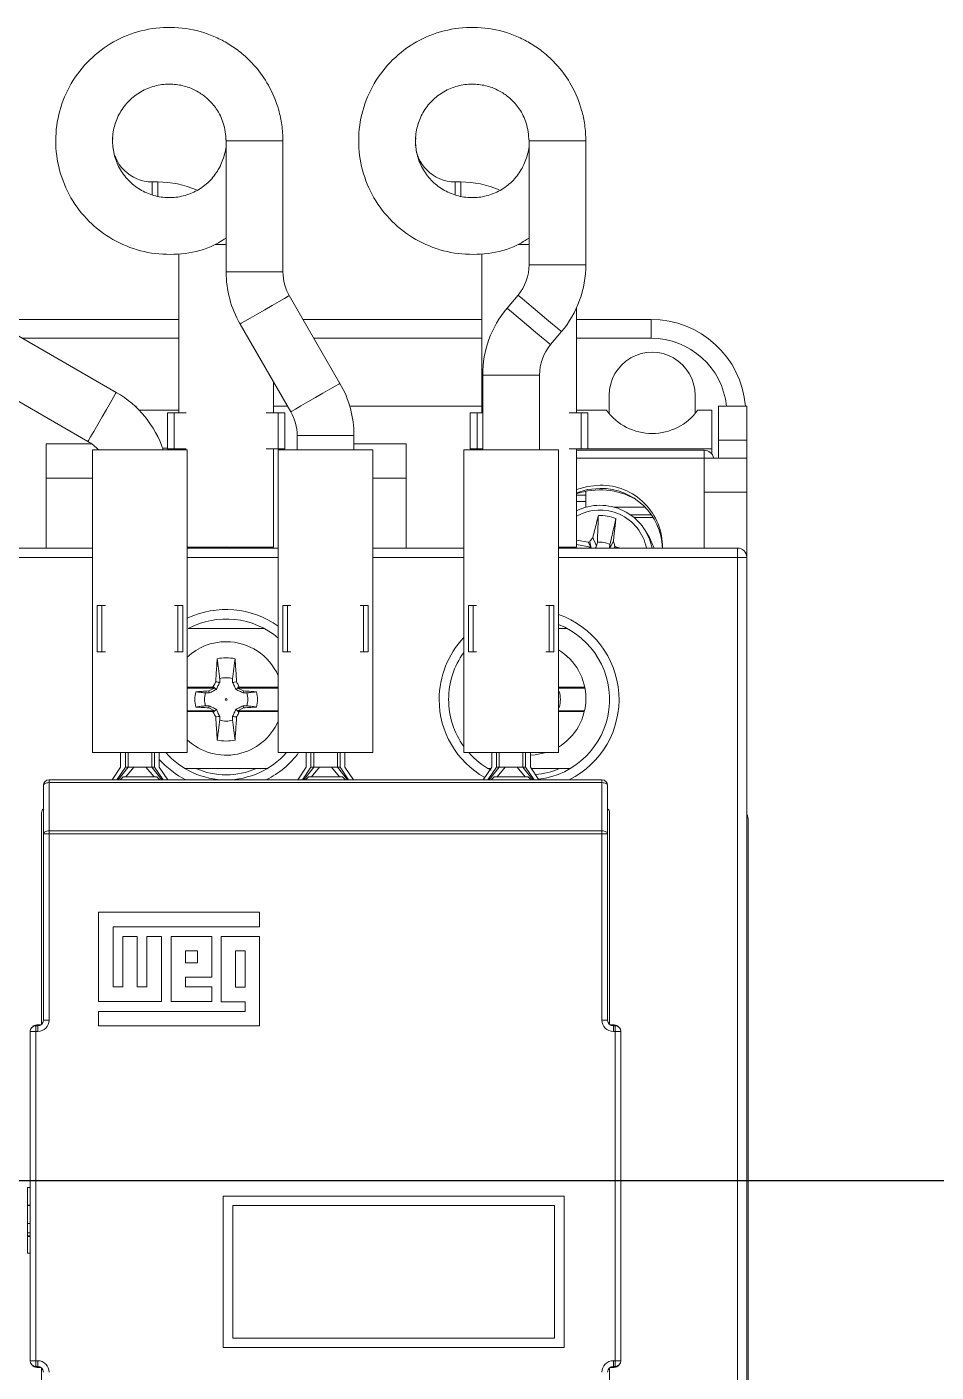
# Model space of a CAD drawing. Header units: millimetres. Extents: x 1004 to 59588, y 686 to 38112.
# Drawn here: x 44306.2 to 44354.3, y 36861.7 to 36932.7 of the extents above; entities that cross this region are included whole.
import ezdxf

# ---------------------------------------------------------------- set-up
doc = ezdxf.new("R2010")
doc.units = ezdxf.units.MM

msp = doc.modelspace()

# ---------------------------------------------------------------- linework, layer by layer
at = {"color": 7, "linetype": 'Continuous', "lineweight": 15}
for p, q in [((44307.777, 36926.876), (44307.765, 36926.723)), ((44307.765, 36926.723), (44307.765, 36926.653)), ((44307.765, 36926.653), (44307.77, 36926.421)), ((44310.765, 36926.723), (44310.788, 36926.891)), ((44316.765, 36926.723), (44316.765, 36919.795)), ((44319.765, 36926.723), (44316.765, 36926.723)), ((44319.765, 36919.795), (44319.765, 36926.723)), ((44323.777, 36926.876), (44323.765, 36926.723)), ((44323.765, 36926.723), (44323.765, 36926.653)), ((44323.765, 36926.653), (44323.776, 36926.314)), ((44326.765, 36926.723), (44326.788, 36926.891)), ((44332.765, 36926.723), (44332.765, 36920.179)), ((44335.765, 36926.723), (44332.765, 36926.723)), ((44335.765, 36920.179), (44335.765, 36926.723)), ((44313.165, 36924.553), (44312.865, 36924.553)), ((44312.865, 36923.888), (44312.865, 36924.553)), ((44313.165, 36923.799), (44313.165, 36924.553)), ((44329.165, 36924.553), (44328.865, 36924.553)), ((44328.865, 36923.888), (44328.865, 36924.553)), ((44329.165, 36923.799), (44329.165, 36924.553)), ((44316.206, 36921.253), (44316.765, 36921.253)), ((44332.206, 36921.253), (44332.765, 36921.253)), ((44314.265, 36920.761), (44314.265, 36912.353)), ((44330.265, 36920.761), (44330.265, 36912.353)), ((44335.765, 36920.179), (44332.765, 36920.179)), ((44319.765, 36919.795), (44316.765, 36919.795)), ((44322.778, 36913.906), (44320.1, 36918.545)), ((44332.18, 36918.572), (44331.602, 36917.883)), ((44304.474, 36917.289), (44314.265, 36917.289)), ((44320.825, 36917.289), (44330.265, 36917.289)), ((44335.265, 36912.353), (44335.265, 36917.888)), ((44335.265, 36917.289), (44339.211, 36917.289)), ((44339.211, 36917.289), (44339.211, 36916.293)), ((44310.965, 36913.433), (44305.015, 36916.868)), ((44317.502, 36917.045), (44320.18, 36912.406)), ((44333.9, 36915.955), (44334.478, 36916.644)), ((44314.265, 36916.293), (44306.01, 36916.293)), ((44330.265, 36916.293), (44321.4, 36916.293)), ((44339.211, 36916.293), (44335.265, 36916.293)), ((44303.515, 36914.27), (44309.465, 36910.834)), ((44319.265, 36912.353), (44319.265, 36913.991)), ((44330.315, 36914.348), (44330.315, 36910.397)), ((44333.315, 36914.348), (44330.315, 36914.348)), ((44333.315, 36910.397), (44333.315, 36914.348)), ((44336.999, 36912.309), (44336.999, 36913.289)), ((44341.53, 36913.289), (44341.53, 36912.309)), ((44311.949, 36912.707), (44312.015, 36912.707)), ((44312.015, 36912.707), (44312.015, 36912.646)), ((44312.172, 36912.489), (44314.265, 36912.489)), ((44314.015, 36912.353), (44313.661, 36912.353)), ((44313.661, 36910.453), (44313.661, 36912.353)), ((44314.652, 36912.353), (44314.015, 36912.353)), ((44314.015, 36912.353), (44314.015, 36910.453)), ((44319.515, 36912.353), (44318.878, 36912.353)), ((44319.265, 36912.707), (44320.006, 36912.707)), ((44319.515, 36910.453), (44319.515, 36912.353)), ((44319.869, 36912.353), (44319.515, 36912.353)), ((44319.869, 36910.453), (44319.869, 36912.353)), ((44323.292, 36912.707), (44330.265, 36912.707)), ((44330.015, 36912.353), (44329.661, 36912.353)), ((44329.661, 36910.453), (44329.661, 36912.353)), ((44330.315, 36912.353), (44330.015, 36912.353)), ((44330.015, 36912.353), (44330.015, 36910.453)), ((44330.265, 36912.353), (44330.265, 36912.707)), ((44335.515, 36912.353), (44334.878, 36912.353)), ((44336.857, 36912.489), (44335.265, 36912.489)), ((44335.869, 36912.353), (44335.515, 36912.353)), ((44335.515, 36910.453), (44335.515, 36912.353)), ((44335.869, 36910.453), (44335.869, 36912.353)), ((44342.415, 36912.489), (44341.672, 36912.489)), ((44342.415, 36910.447), (44342.415, 36912.489)), ((44342.765, 36912.707), (44344.265, 36912.707)), ((44342.765, 36912.707), (44342.765, 36910.907)), ((44344.265, 36912.707), (44344.265, 36910.907)), ((44320.515, 36911.156), (44320.515, 36910.397)), ((44323.515, 36911.156), (44320.515, 36911.156)), ((44323.515, 36910.397), (44323.515, 36911.156)), ((44344.265, 36910.907), (44342.765, 36910.907)), ((44342.765, 36909.957), (44342.765, 36910.907)), ((44344.265, 36909.957), (44344.265, 36910.907)), ((44307.265, 36910.707), (44307.265, 36908.907)), ((44307.265, 36910.707), (44309.663, 36910.707)), ((44309.715, 36910.397), (44309.715, 36894.397)), ((44314.715, 36910.397), (44309.715, 36910.397)), ((44313.405, 36910.489), (44313.661, 36910.489)), ((44314.015, 36910.453), (44313.661, 36910.453)), ((44314.015, 36910.453), (44314.652, 36910.453)), ((44314.265, 36910.453), (44314.265, 36910.397)), ((44314.715, 36894.397), (44314.715, 36910.397)), ((44318.878, 36910.453), (44319.515, 36910.453)), ((44319.265, 36905.253), (44319.265, 36910.453)), ((44319.515, 36910.453), (44319.869, 36910.453)), ((44319.515, 36910.397), (44319.515, 36894.397)), ((44324.515, 36910.397), (44319.515, 36910.397)), ((44323.515, 36910.707), (44326.265, 36910.707)), ((44324.515, 36894.397), (44324.515, 36910.397)), ((44326.265, 36910.707), (44326.265, 36908.907)), ((44329.315, 36910.397), (44329.315, 36894.397)), ((44334.315, 36910.397), (44329.315, 36910.397)), ((44330.015, 36910.453), (44329.661, 36910.453)), ((44330.015, 36910.453), (44330.315, 36910.453)), ((44330.265, 36910.453), (44330.265, 36910.397)), ((44330.265, 36910.397), (44330.265, 36910.453)), ((44334.315, 36894.397), (44334.315, 36910.397)), ((44334.878, 36910.453), (44335.515, 36910.453)), ((44335.265, 36905.253), (44335.265, 36910.453)), ((44335.265, 36910.447), (44342.415, 36910.447)), ((44342.015, 36910.374), (44335.265, 36910.374)), ((44335.515, 36910.453), (44335.869, 36910.453)), ((44342.015, 36909.961), (44342.015, 36910.374)), ((44342.4, 36910.193), (44342.415, 36910.193)), ((44342.415, 36910.193), (44342.415, 36910.447)), ((44342.415, 36910.174), (44342.415, 36910.193)), ((44342.015, 36909.961), (44335.265, 36909.961)), ((44342.015, 36909.957), (44342.015, 36909.961)), ((44342.015, 36909.957), (44344.265, 36909.957)), ((44342.015, 36908.157), (44342.015, 36909.957)), ((44344.265, 36909.957), (44344.265, 36908.157)), ((44307.265, 36908.907), (44307.265, 36905.207)), ((44309.715, 36908.907), (44307.265, 36908.907)), ((44326.265, 36908.907), (44324.515, 36908.907)), ((44326.265, 36908.907), (44326.265, 36905.207)), ((44335.765, 36908.003), (44335.265, 36908.003)), ((44335.765, 36907.359), (44335.765, 36908.207)), ((44342.015, 36905.207), (44342.015, 36908.157)), ((44344.265, 36908.157), (44342.015, 36908.157)), ((44344.265, 36908.157), (44344.265, 36904.707)), ((44335.765, 36907.663), (44335.265, 36907.663)), ((44338.897, 36907.359), (44337.265, 36907.359)), ((44339.224, 36906.965), (44338.112, 36906.965)), ((44339.317, 36906.826), (44338.297, 36906.826)), ((44339.119, 36905.759), (44338.935, 36906.077)), ((44289.765, 36905.207), (44309.715, 36905.207)), ((44314.715, 36905.253), (44319.265, 36905.253)), ((44314.715, 36905.207), (44319.515, 36905.207)), ((44315.167, 36905.207), (44315.187, 36905.253)), ((44315.416, 36905.207), (44315.447, 36905.253)), ((44316.765, 36905.262), (44316.617, 36905.207)), ((44316.926, 36905.203), (44316.765, 36905.262)), ((44316.765, 36905.262), (44316.765, 36905.207)), ((44318.343, 36905.253), (44318.362, 36905.207)), ((44319.015, 36905.207), (44319.015, 36905.253)), ((44324.515, 36905.207), (44329.315, 36905.207)), ((44334.315, 36905.207), (44343.765, 36905.207)), ((44334.333, 36905.253), (44335.265, 36905.253)), ((44334.343, 36905.253), (44334.362, 36905.207)), ((44335.269, 36905.207), (44335.007, 36905.236)), ((44335.881, 36905.511), (44335.265, 36905.618)), ((44336.019, 36905.258), (44335.265, 36905.388)), ((44336.019, 36905.258), (44335.847, 36905.207)), ((44335.881, 36905.511), (44335.965, 36905.535)), ((44336.019, 36905.258), (44335.881, 36905.511)), ((44336.037, 36905.207), (44335.965, 36905.535)), ((44336.371, 36905.514), (44336.334, 36905.31)), ((44337.01, 36905.207), (44337.038, 36905.398)), ((44337.266, 36905.207), (44337.299, 36905.303)), ((44337.299, 36905.303), (44337.37, 36905.252)), ((44337.37, 36905.252), (44337.337, 36905.207)), ((44337.628, 36905.207), (44337.37, 36905.252)), ((44339.119, 36905.759), (44339.368, 36905.207)), ((44343.765, 36905.207), (44343.765, 36904.707)), ((44309.715, 36904.707), (44289.765, 36904.707)), ((44319.515, 36904.707), (44314.715, 36904.707)), ((44329.315, 36904.707), (44324.515, 36904.707)), ((44343.765, 36904.707), (44334.315, 36904.707)), ((44343.765, 36838.707), (44343.765, 36904.707)), ((44343.765, 36904.707), (44344.265, 36904.707)), ((44344.265, 36904.707), (44344.265, 36838.707)), ((44309.96, 36899.723), (44309.96, 36902.175)), ((44309.96, 36902.175), (44310.207, 36902.175)), ((44310.207, 36899.723), (44310.207, 36902.175)), ((44310.207, 36902.175), (44310.386, 36902.175)), ((44314.044, 36902.175), (44314.222, 36902.175)), ((44314.222, 36899.723), (44314.222, 36902.175)), ((44314.469, 36902.175), (44314.222, 36902.175)), ((44314.469, 36902.175), (44314.469, 36899.723)), ((44319.76, 36899.723), (44319.76, 36902.175)), ((44319.76, 36902.175), (44320.007, 36902.175)), ((44320.007, 36899.723), (44320.007, 36902.175)), ((44320.007, 36902.175), (44320.186, 36902.175)), ((44323.844, 36902.175), (44324.022, 36902.175)), ((44324.022, 36899.723), (44324.022, 36902.175)), ((44324.269, 36902.175), (44324.022, 36902.175)), ((44324.269, 36902.175), (44324.269, 36899.723)), ((44329.56, 36899.723), (44329.56, 36902.175)), ((44329.56, 36902.175), (44329.807, 36902.175)), ((44329.807, 36899.723), (44329.807, 36902.175)), ((44329.807, 36902.175), (44329.986, 36902.175)), ((44333.644, 36902.175), (44333.822, 36902.175)), ((44333.822, 36899.723), (44333.822, 36902.175)), ((44334.069, 36902.175), (44333.822, 36902.175)), ((44334.069, 36902.175), (44334.069, 36899.723)), ((44318.765, 36900.957), (44314.765, 36900.957)), ((44334.765, 36900.957), (44334.315, 36900.957)), ((44309.96, 36899.723), (44310.207, 36899.723)), ((44310.207, 36899.723), (44310.386, 36899.723)), ((44314.044, 36899.723), (44314.222, 36899.723)), ((44314.222, 36899.723), (44314.469, 36899.723)), ((44319.76, 36899.723), (44320.007, 36899.723)), ((44320.007, 36899.723), (44320.186, 36899.723)), ((44323.844, 36899.723), (44324.022, 36899.723)), ((44324.022, 36899.723), (44324.269, 36899.723)), ((44329.56, 36899.723), (44329.807, 36899.723)), ((44329.807, 36899.723), (44329.986, 36899.723)), ((44333.644, 36899.723), (44333.822, 36899.723)), ((44333.822, 36899.723), (44334.069, 36899.723)), ((44316.426, 36898.301), (44316.423, 36898.108)), ((44317.107, 36898.108), (44317.103, 36898.301)), ((44316.009, 36897.846), (44314.715, 36897.846)), ((44316.155, 36897.807), (44314.715, 36897.807)), ((44315.864, 36897.55), (44315.671, 36897.546)), ((44316.155, 36897.807), (44315.85, 36897.655)), ((44316.009, 36897.846), (44316.087, 36897.885)), ((44316.155, 36897.807), (44316.009, 36897.846)), ((44317.521, 36897.846), (44317.374, 36897.807)), ((44319.515, 36897.807), (44317.374, 36897.807)), ((44317.68, 36897.655), (44317.374, 36897.807)), ((44317.442, 36897.885), (44317.521, 36897.846)), ((44319.515, 36897.846), (44317.521, 36897.846)), ((44317.859, 36897.546), (44317.665, 36897.55)), ((44335.706, 36897.846), (44334.315, 36897.846)), ((44335.714, 36897.807), (44334.315, 36897.807)), ((44334.367, 36897.61), (44334.315, 36897.613)), ((44314.715, 36896.607), (44316.155, 36896.607)), ((44315.671, 36896.869), (44315.864, 36896.865)), ((44315.85, 36896.76), (44316.155, 36896.607)), ((44316.009, 36896.569), (44316.155, 36896.607)), ((44317.374, 36896.607), (44317.68, 36896.76)), ((44317.374, 36896.607), (44317.521, 36896.569)), ((44317.374, 36896.607), (44319.515, 36896.607)), ((44317.665, 36896.865), (44317.859, 36896.869)), ((44334.315, 36896.802), (44334.367, 36896.805)), ((44334.315, 36896.607), (44335.693, 36896.607)), ((44314.715, 36896.569), (44316.009, 36896.569)), ((44316.087, 36896.53), (44316.009, 36896.569)), ((44316.423, 36896.307), (44316.426, 36896.114)), ((44317.103, 36896.114), (44317.107, 36896.307)), ((44317.521, 36896.569), (44317.442, 36896.53)), ((44317.521, 36896.569), (44319.515, 36896.569)), ((44334.315, 36896.569), (44335.685, 36896.569)), ((44314.715, 36894.397), (44309.715, 36894.397)), ((44311.193, 36893.627), (44311.193, 36894.397)), ((44311.446, 36893.627), (44311.446, 36894.397)), ((44311.59, 36893.627), (44311.59, 36894.397)), ((44312.84, 36893.627), (44312.84, 36894.397)), ((44312.983, 36893.627), (44312.983, 36894.397)), ((44313.236, 36894.397), (44313.236, 36893.627)), ((44324.515, 36894.397), (44319.515, 36894.397)), ((44320.993, 36893.627), (44320.993, 36894.397)), ((44321.246, 36893.627), (44321.246, 36894.397)), ((44321.39, 36893.627), (44321.39, 36894.397)), ((44322.64, 36893.627), (44322.64, 36894.397)), ((44322.783, 36893.627), (44322.783, 36894.397)), ((44323.036, 36894.397), (44323.036, 36893.627)), ((44334.315, 36894.397), (44329.315, 36894.397)), ((44330.793, 36893.627), (44330.793, 36894.397)), ((44331.046, 36893.627), (44331.046, 36894.397)), ((44331.19, 36893.627), (44331.19, 36894.397)), ((44332.44, 36893.627), (44332.44, 36894.397)), ((44332.583, 36893.627), (44332.583, 36894.397)), ((44332.836, 36894.397), (44332.836, 36893.627)), ((44310.744, 36892.957), (44311.193, 36893.627)), ((44311.446, 36893.627), (44310.995, 36892.957)), ((44311.59, 36893.627), (44311.063, 36892.957)), ((44311.32, 36893.117), (44311.16, 36892.957)), ((44311.32, 36893.117), (44313.11, 36893.117)), ((44311.59, 36893.627), (44311.446, 36893.627)), ((44311.897, 36893.627), (44311.474, 36893.117)), ((44311.59, 36893.627), (44311.897, 36893.627)), ((44311.897, 36893.627), (44311.911, 36893.627)), ((44312.519, 36893.627), (44312.532, 36893.627)), ((44312.532, 36893.627), (44312.84, 36893.627)), ((44312.955, 36893.117), (44312.532, 36893.627)), ((44312.84, 36893.627), (44312.983, 36893.627)), ((44313.367, 36892.957), (44312.84, 36893.627)), ((44313.435, 36892.957), (44312.983, 36893.627)), ((44313.27, 36892.957), (44313.11, 36893.117)), ((44313.236, 36893.627), (44313.685, 36892.957)), ((44314.588, 36893.557), (44318.942, 36893.557)), ((44320.544, 36892.957), (44320.993, 36893.627)), ((44321.246, 36893.627), (44320.795, 36892.957)), ((44321.39, 36893.627), (44320.863, 36892.957)), ((44321.12, 36893.117), (44320.96, 36892.957)), ((44321.12, 36893.117), (44322.91, 36893.117)), ((44321.39, 36893.627), (44321.246, 36893.627)), ((44321.697, 36893.627), (44321.274, 36893.117)), ((44321.39, 36893.627), (44321.697, 36893.627)), ((44321.697, 36893.627), (44321.711, 36893.627)), ((44322.319, 36893.627), (44322.332, 36893.627)), ((44322.332, 36893.627), (44322.64, 36893.627)), ((44322.755, 36893.117), (44322.332, 36893.627)), ((44322.64, 36893.627), (44322.783, 36893.627)), ((44323.167, 36892.957), (44322.64, 36893.627)), ((44323.235, 36892.957), (44322.783, 36893.627)), ((44323.07, 36892.957), (44322.91, 36893.117)), ((44323.036, 36893.627), (44323.485, 36892.957)), ((44330.344, 36892.957), (44330.793, 36893.627)), ((44330.588, 36893.557), (44330.747, 36893.557)), ((44331.046, 36893.627), (44330.595, 36892.957)), ((44331.19, 36893.627), (44330.663, 36892.957)), ((44330.92, 36893.117), (44330.76, 36892.957)), ((44330.92, 36893.117), (44332.71, 36893.117)), ((44331.19, 36893.627), (44331.046, 36893.627)), ((44331.497, 36893.627), (44331.074, 36893.117)), ((44331.19, 36893.627), (44331.497, 36893.627)), ((44331.497, 36893.627), (44331.511, 36893.627)), ((44332.119, 36893.627), (44332.132, 36893.627)), ((44332.132, 36893.627), (44332.44, 36893.627)), ((44332.555, 36893.117), (44332.132, 36893.627)), ((44332.44, 36893.627), (44332.583, 36893.627)), ((44332.967, 36892.957), (44332.44, 36893.627)), ((44333.035, 36892.957), (44332.583, 36893.627)), ((44332.87, 36892.957), (44332.71, 36893.117)), ((44332.836, 36893.627), (44333.285, 36892.957)), ((44332.883, 36893.557), (44334.942, 36893.557)), ((44307.115, 36890.106), (44307.115, 36892.657)), ((44307.415, 36892.807), (44307.415, 36892.957)), ((44307.415, 36892.957), (44336.615, 36892.957)), ((44307.415, 36892.807), (44307.415, 36890.256)), ((44336.615, 36892.807), (44307.415, 36892.807)), ((44336.615, 36892.807), (44336.615, 36892.957)), ((44336.615, 36890.256), (44336.615, 36892.807)), ((44336.915, 36892.657), (44336.915, 36890.106)), ((44307.015, 36891.207), (44307.015, 36880.034)), ((44337.015, 36891.207), (44337.015, 36880.034)), ((44307.415, 36890.106), (44307.415, 36890.256)), ((44307.415, 36890.256), (44336.615, 36890.256)), ((44336.615, 36890.106), (44336.615, 36890.256)), ((44344.333, 36852.789), (44344.333, 36890.789)), ((44307.415, 36890.106), (44307.115, 36890.106)), ((44307.115, 36880.257), (44307.115, 36890.106)), ((44307.415, 36890.106), (44307.415, 36880.257)), ((44336.615, 36890.106), (44307.415, 36890.106)), ((44336.615, 36890.106), (44336.915, 36890.106)), ((44336.615, 36880.257), (44336.615, 36890.106)), ((44336.915, 36890.106), (44336.915, 36880.257)), ((44310.015, 36885.957), (44310.015, 36881.248)), ((44318.535, 36885.957), (44310.015, 36885.957)), ((44318.535, 36885.192), (44318.535, 36885.957)), ((44310.795, 36885.192), (44318.535, 36885.192)), ((44310.795, 36882.013), (44310.795, 36885.192)), ((44311.305, 36884.683), (44311.305, 36882.013)), ((44312.07, 36884.683), (44311.305, 36884.683)), ((44312.07, 36882.013), (44312.07, 36884.683)), ((44312.58, 36884.683), (44312.58, 36882.013)), ((44313.345, 36884.683), (44312.58, 36884.683)), ((44313.345, 36881.248), (44313.345, 36884.683)), ((44313.855, 36884.683), (44313.855, 36881.248)), ((44316.015, 36884.683), (44313.855, 36884.683)), ((44316.015, 36882.523), (44316.015, 36884.683)), ((44316.495, 36884.683), (44316.495, 36881.232)), ((44318.535, 36884.683), (44316.495, 36884.683)), ((44318.535, 36879.957), (44318.535, 36884.683)), ((44314.62, 36883.918), (44314.62, 36883.288)), ((44315.25, 36883.918), (44314.62, 36883.918)), ((44315.25, 36883.288), (44315.25, 36883.918)), ((44317.77, 36883.918), (44317.26, 36883.918)), ((44317.26, 36883.918), (44317.26, 36881.997)), ((44317.77, 36881.997), (44317.77, 36883.918)), ((44314.62, 36883.288), (44315.25, 36883.288)), ((44314.62, 36882.523), (44316.015, 36882.523)), ((44314.62, 36882.013), (44314.62, 36882.523)), ((44311.305, 36882.013), (44310.795, 36882.013)), ((44312.58, 36882.013), (44312.07, 36882.013)), ((44316.015, 36882.013), (44314.62, 36882.013)), ((44316.015, 36881.248), (44316.015, 36882.013)), ((44317.26, 36881.997), (44317.77, 36881.997)), ((44310.015, 36881.248), (44313.345, 36881.248)), ((44313.855, 36881.248), (44316.015, 36881.248)), ((44316.495, 36881.232), (44317.77, 36881.232)), ((44317.77, 36881.232), (44317.77, 36880.722)), ((44307.415, 36880.257), (44307.115, 36880.257)), ((44317.77, 36880.722), (44310.015, 36880.722)), ((44310.015, 36880.722), (44310.015, 36879.957)), ((44336.615, 36880.257), (44336.915, 36880.257)), ((44306.415, 36862.257), (44306.415, 36879.657)), ((44306.715, 36879.657), (44306.415, 36879.657)), ((44306.715, 36879.657), (44306.715, 36879.957)), ((44306.715, 36879.957), (44306.815, 36879.957)), ((44306.715, 36879.657), (44306.715, 36862.257)), ((44306.815, 36879.657), (44306.715, 36879.657)), ((44306.765, 36880.007), (44306.981, 36880.007)), ((44306.765, 36880.007), (44306.765, 36879.957)), ((44306.815, 36879.657), (44306.815, 36879.957)), ((44310.015, 36879.957), (44318.535, 36879.957)), ((44337.049, 36880.007), (44337.265, 36880.007)), ((44337.215, 36879.657), (44337.215, 36879.957)), ((44337.215, 36879.957), (44337.315, 36879.957)), ((44337.315, 36879.657), (44337.215, 36879.657)), ((44337.265, 36879.957), (44337.265, 36880.007)), ((44337.315, 36879.957), (44337.315, 36879.657)), ((44337.615, 36879.657), (44337.315, 36879.657)), ((44337.315, 36862.257), (44337.315, 36879.657)), ((44337.615, 36879.657), (44337.615, 36862.257)), ((44306.265, 36871.406), (44306.415, 36871.406)), ((44306.265, 36870.483), (44306.265, 36871.406)), ((44306.265, 36870.483), (44306.415, 36870.483)), ((44306.265, 36870.457), (44306.265, 36870.483)), ((44306.265, 36870.457), (44306.415, 36870.457)), ((44306.265, 36869.509), (44306.265, 36870.457)), ((44316.615, 36870.957), (44334.615, 36870.957)), ((44316.615, 36862.957), (44316.615, 36870.957)), ((44317.115, 36863.457), (44317.115, 36870.457)), ((44317.115, 36870.457), (44334.115, 36870.457)), ((44334.115, 36870.457), (44334.115, 36863.457)), ((44334.615, 36870.957), (44334.615, 36862.957)), ((44306.265, 36869.509), (44306.415, 36869.509)), ((44306.265, 36869.02), (44306.415, 36869.02)), ((44306.265, 36868.866), (44306.415, 36868.866)), ((44306.265, 36868.821), (44306.415, 36868.821)), ((44306.265, 36867.948), (44306.415, 36867.948)), ((44334.115, 36863.457), (44317.115, 36863.457)), ((44334.615, 36862.957), (44316.615, 36862.957)), ((44306.715, 36862.257), (44306.415, 36862.257)), ((44306.715, 36861.957), (44306.715, 36862.257)), ((44306.715, 36862.257), (44306.815, 36862.257)), ((44306.815, 36861.957), (44306.715, 36861.957)), ((44306.765, 36861.957), (44306.765, 36861.907)), ((44306.981, 36861.907), (44306.765, 36861.907)), ((44306.815, 36862.257), (44306.815, 36861.957)), ((44307.015, 36850.707), (44307.015, 36861.881)), ((44337.015, 36850.707), (44337.015, 36861.881)), ((44337.265, 36861.907), (44337.049, 36861.907)), ((44337.215, 36861.957), (44337.215, 36862.257)), ((44337.215, 36862.257), (44337.315, 36862.257)), ((44337.315, 36861.957), (44337.215, 36861.957)), ((44337.265, 36861.907), (44337.265, 36861.957)), ((44337.315, 36861.957), (44337.315, 36862.257)), ((44337.615, 36862.257), (44337.315, 36862.257))]:
    msp.add_line(p, q, dxfattribs=at)
msp.add_line((44092.042, 36871.789), (44748.186, 36871.789))
at = {"color": 7, "linetype": 'Continuous', "lineweight": 15, "flags": 128}
for points in [[(44320.1, 36918.545), (44320.036, 36918.509), (44319.852, 36918.402), (44319.564, 36918.236), (44319.202, 36918.027), (44318.801, 36917.795), (44318.399, 36917.563), (44318.037, 36917.354), (44317.75, 36917.189), (44317.565, 36917.082), (44317.502, 36917.045)], [(44334.478, 36916.644), (44334.422, 36916.691), (44334.259, 36916.828), (44334.004, 36917.041), (44333.684, 36917.31), (44333.329, 36917.608), (44332.974, 36917.906), (44332.654, 36918.175), (44332.399, 36918.388), (44332.236, 36918.525), (44332.18, 36918.572)], [(44333.9, 36915.955), (44333.843, 36916.002), (44333.68, 36916.139), (44333.426, 36916.352), (44333.106, 36916.621), (44332.751, 36916.919), (44332.395, 36917.217), (44332.075, 36917.486), (44331.821, 36917.699), (44331.658, 36917.836), (44331.602, 36917.883)], [(44322.778, 36913.906), (44322.714, 36913.87), (44322.53, 36913.763), (44322.242, 36913.597), (44321.88, 36913.388), (44321.479, 36913.156), (44321.077, 36912.925), (44320.715, 36912.716), (44320.428, 36912.55), (44320.243, 36912.443), (44320.18, 36912.406)], [(44310.965, 36913.433), (44310.928, 36913.369), (44310.822, 36913.184), (44310.656, 36912.897), (44310.447, 36912.535), (44310.215, 36912.134), (44309.983, 36911.732), (44309.774, 36911.37), (44309.608, 36911.083), (44309.501, 36910.898), (44309.465, 36910.834)], [(44342.16, 36909.957), (44342.112, 36909.96), (44342.015, 36909.961)], [(44335.265, 36908.291), (44335.85, 36908.467), (44336.515, 36908.533)], [(44336.515, 36908.36), (44335.85, 36908.293), (44335.265, 36908.117)], [(44337.352, 36906.766), (44337.309, 36906.373), (44337.265, 36905.98), (44337.222, 36905.588), (44337.219, 36905.569)], [(44336.334, 36905.31), (44336.253, 36905.49), (44336.172, 36905.671), (44336.133, 36905.758)], [(44337.016, 36905.207), (44337.093, 36905.345), (44337.219, 36905.569)], [(44317.236, 36899.356), (44317.263, 36898.956), (44317.289, 36898.556), (44317.315, 36898.156), (44317.317, 36898.136)], [(44317.107, 36898.108), (44317.191, 36898.12), (44317.317, 36898.136)], [(44315.864, 36897.55), (44315.853, 36897.634), (44315.85, 36897.655)], [(44316.245, 36897.727), (44316.185, 36897.787), (44316.087, 36897.885)], [(44317.284, 36897.727), (44317.344, 36897.787), (44317.442, 36897.885)], [(44317.665, 36897.55), (44317.677, 36897.634), (44317.68, 36897.655)], [(44315.864, 36896.865), (44315.853, 36896.781), (44315.85, 36896.76)], [(44316.245, 36896.688), (44316.185, 36896.628), (44316.087, 36896.53)], [(44317.284, 36896.688), (44317.344, 36896.628), (44317.442, 36896.53)], [(44317.665, 36896.865), (44317.677, 36896.781), (44317.68, 36896.76)], [(44316.423, 36896.307), (44316.338, 36896.295), (44316.213, 36896.279)], [(44316.293, 36895.059), (44316.267, 36895.459), (44316.24, 36895.859), (44316.214, 36896.259), (44316.213, 36896.279)], [(44332.836, 36894.258), (44333.089, 36894.275), (44333.671, 36894.397)], [(44307.415, 36892.807), (44307.356, 36892.805), (44307.3, 36892.796), (44307.248, 36892.782), (44307.203, 36892.764), (44307.165, 36892.741), (44307.138, 36892.715), (44307.121, 36892.687), (44307.115, 36892.657)], [(44336.915, 36892.657), (44336.909, 36892.687), (44336.892, 36892.715), (44336.864, 36892.741), (44336.827, 36892.764), (44336.781, 36892.782), (44336.73, 36892.796), (44336.673, 36892.805), (44336.615, 36892.807)], [(44307.415, 36890.256), (44307.356, 36890.253), (44307.3, 36890.244), (44307.248, 36890.231), (44307.203, 36890.212), (44307.165, 36890.189), (44307.138, 36890.163), (44307.121, 36890.135), (44307.115, 36890.106)], [(44336.915, 36890.106), (44336.909, 36890.135), (44336.892, 36890.163), (44336.864, 36890.189), (44336.827, 36890.212), (44336.781, 36890.231), (44336.73, 36890.244), (44336.673, 36890.253), (44336.615, 36890.256)]]:
    msp.add_lwpolyline(points, dxfattribs=at)
at = {"color": 7, "linetype": 'Continuous', "lineweight": 15}
msp.add_circle((44316.765, 36897.207), 0.0467, dxfattribs=at)
for centre, radius, start, end in [((44312.865, 36926.653), 2.1, 180, 270), ((44328.865, 36926.653), 2.1, 180, 270), ((44313.165, 36919.453), 5.1, 66.59444, 90), ((44329.165, 36919.453), 5.1, 66.59444, 90), ((44330.265, 36920.179), 2.5, 320, 0), ((44330.265, 36920.179), 5.5, 320, 0), ((44322.265, 36919.795), 5.5, 180, 210), ((44322.265, 36919.795), 2.5, 180, 210), ((44335.815, 36914.348), 5.5, 140, 180), ((44335.815, 36914.348), 2.5, 140, 180), ((44339.265, 36913.289), 2.266, 359.99891, 180.00109), ((44318.015, 36911.156), 5.5, 0, 30), ((44308.215, 36908.669), 5.5, 18.31183, 60), ((44318.015, 36911.156), 2.5, 0, 30), ((44308.215, 36908.669), 2.5, 43.72632, 60), ((44342.015, 36909.874), 0.5, 9.56447, 90), ((44336.514, 36904.481), 3.801, 60.50706, 109.1957), ((44336.541, 36905.26), 3.273, 359.08148, 90.45714), ((44336.54, 36905.084), 3.276, 2.15909, 90.44086), ((44336.517, 36904.674), 2.792, 11.01919, 116.6551), ((44336.514, 36904.721), 2.496, 11.235, 120.03661), ((44336.515, 36904.699), 2.23, 67.94435, 92.35353), ((44336.515, 36904.362), 1.16, 63.18328, 97.11469), ((44343.765, 36904.707), 0.5, 0, 90), ((44316.765, 36897.207), 4.75, 54.62346, 115.56781), ((44332.765, 36897.207), 4.75, 296.52535, 70.95469), ((44316.765, 36897.207), 4.25, 49.67978, 118.07249), ((44332.765, 36897.207), 4.25, 276.76816, 68.61052), ((44316.765, 36897.257), 3, 90, 133.10467), ((44316.765, 36897.257), 3, 23.55646, 90), ((44332.765, 36897.207), 4.75, 136.57842, 180), ((44332.765, 36897.207), 4.25, 144.26871, 180), ((44332.765, 36897.257), 3, 301.10892, 58.89108), ((44316.765, 36897.207), 2.2, 77.62055, 102.37945), ((44297.387, 36757.116), 142.272, 82.31069, 82.3959), ((44316.765, 36897.207), 1.145, 72.79371, 107.20629), ((44316.765, 36897.207), 1.652, 165.89643, 194.10357), ((44316.765, 36897.207), 1.145, 162.79371, 197.20629), ((44316.765, 36897.207), 1.145, 342.79371, 17.20629), ((44316.765, 36897.207), 1.652, 345.89643, 14.10357), ((44332.765, 36897.207), 1.652, 345.89643, 14.10357), ((44332.765, 36897.207), 4.75, 180, 240.45944), ((44332.765, 36897.207), 4.25, 180, 215.73129), ((44316.765, 36897.257), 3, 226.89533, 336.44354), ((44316.765, 36897.207), 1.145, 252.79371, 287.20629), ((44336.143, 37037.299), 142.272, 262.31069, 262.3959), ((44316.765, 36897.207), 2.2, 257.62055, 282.37945), ((44316.765, 36897.207), 4.75, 222.02181, 243.47465), ((44316.765, 36897.207), 4.25, 221.38966, 318.61034), ((44316.765, 36897.207), 4.75, 296.52535, 323.73086), ((44332.765, 36897.207), 4.25, 221.38966, 241.79606), ((44316.765, 36897.207), 3.989, 246.21191, 293.78809), ((44332.765, 36897.207), 3.989, 274.8328, 293.78809), ((44307.415, 36892.657), 0.3, 90, 180), ((44336.615, 36892.657), 0.3, 0, 90), ((44307.315, 36891.207), 0.3, 131.81031, 180), ((44336.715, 36891.207), 0.3, 0, 48.18969), ((44343.333, 36890.789), 1, 0, 21.27898), ((44306.815, 36880.257), 0.6, 270, 0), ((44306.815, 36880.257), 0.3, 270, 0), ((44337.215, 36880.257), 0.6, 180, 270), ((44337.215, 36880.257), 0.3, 180, 270), ((44306.715, 36879.657), 0.3, 90, 180), ((44306.765, 36879.707), 0.3, 90, 141.7681), ((44337.265, 36879.707), 0.3, 38.2319, 90), ((44337.315, 36879.657), 0.3, 0, 90), ((44306.715, 36862.257), 0.3, 180, 270), ((44306.765, 36862.207), 0.3, 218.2319, 270), ((44306.815, 36861.657), 0.6, 0, 90), ((44306.815, 36861.657), 0.3, 0, 90), ((44337.215, 36861.657), 0.6, 90, 180), ((44337.215, 36861.657), 0.3, 90, 180), ((44337.265, 36862.207), 0.3, 270, 321.7681), ((44337.315, 36862.257), 0.3, 270, 0)]:
    msp.add_arc(centre, radius, start, end, dxfattribs=at)
for centre, major_axis, ratio, start_param, end_param in [((44339.211, 36912.289), (4.11, -2.848), 0.999984, 0.689862, 2.176813), ((44339.211, 36912.293), (3.403, -2.103), 0.999979, 0.657359, 2.124376), ((44339.265, 36914.306), (0, 3.046), 0.984808, 2.210002, 4.073184)]:
    msp.add_ellipse(centre, major_axis=major_axis, ratio=ratio, start_param=start_param, end_param=end_param, dxfattribs=at)
for points, knots in [([(44319.765, 36926.723), (44319.753, 36927.007), (44319.731, 36927.558), (44319.511, 36928.561), (44319.071, 36929.629), (44318.372, 36930.62), (44317.658, 36931.318), (44316.974, 36931.813), (44316.07, 36932.304), (44314.827, 36932.698), (44313.247, 36932.771), (44311.691, 36932.428), (44310.276, 36931.69), (44309.102, 36930.61), (44308.251, 36929.261), (44307.78, 36927.737), (44307.723, 36926.142), (44308.083, 36924.589), (44308.835, 36923.182), (44309.929, 36922.019), (44311.286, 36921.183), (44312.817, 36920.726), (44314.405, 36920.698), (44315.771, 36920.983), (44316.494, 36921.421), (44316.765, 36921.585)], [0, 0, 0, 0, 0.027104, 0.052571, 0.09792, 0.136472, 0.167828, 0.192929, 0.216994, 0.266031, 0.316158, 0.366531, 0.416784, 0.466992, 0.517355, 0.567613, 0.617822, 0.668187, 0.718453, 0.768657, 0.819015, 0.869289, 0.919494, 0.969847, 1, 1, 1, 1]), ([(44335.765, 36926.723), (44335.753, 36927.007), (44335.731, 36927.558), (44335.511, 36928.561), (44335.071, 36929.629), (44334.372, 36930.62), (44333.658, 36931.318), (44332.974, 36931.813), (44332.07, 36932.304), (44330.827, 36932.698), (44329.247, 36932.771), (44327.691, 36932.428), (44326.276, 36931.69), (44325.102, 36930.61), (44324.251, 36929.261), (44323.78, 36927.737), (44323.723, 36926.142), (44324.083, 36924.589), (44324.835, 36923.182), (44325.929, 36922.019), (44327.286, 36921.183), (44328.817, 36920.726), (44330.405, 36920.698), (44331.771, 36920.983), (44332.494, 36921.421), (44332.765, 36921.585)], [0, 0, 0, 0, 0.027104, 0.052571, 0.09792, 0.136472, 0.167828, 0.192929, 0.216994, 0.266031, 0.316158, 0.366531, 0.416784, 0.466992, 0.517355, 0.567613, 0.617822, 0.668187, 0.718453, 0.768657, 0.819015, 0.869289, 0.919494, 0.969847, 1, 1, 1, 1]), ([(44316.757, 36926.774), (44316.76, 36926.753), (44316.798, 36926.471), (44316.678, 36925.92), (44316.385, 36925.186), (44315.889, 36924.557), (44315.253, 36924.078), (44314.511, 36923.782), (44313.719, 36923.689), (44312.931, 36923.805), (44312.199, 36924.124), (44311.575, 36924.622), (44311.104, 36925.264), (44310.815, 36926.008), (44310.731, 36926.802), (44310.856, 36927.588), (44311.182, 36928.317), (44311.687, 36928.935), (44312.334, 36929.4), (44313.075, 36929.678), (44313.835, 36929.753), (44314.445, 36929.662), (44314.931, 36929.498), (44315.353, 36929.287), (44315.828, 36928.935), (44316.294, 36928.393), (44316.681, 36927.639), (44316.735, 36927.042), (44316.765, 36926.723)], [0, 0, 0, 0, 0.003347, 0.045229, 0.086979, 0.128842, 0.170739, 0.212493, 0.254345, 0.296248, 0.338002, 0.379848, 0.421761, 0.463515, 0.505346, 0.547264, 0.589023, 0.630851, 0.672776, 0.714533, 0.755266, 0.793022, 0.811883, 0.836555, 0.867816, 0.905403, 0.949435, 1, 1, 1, 1]), ([(44332.757, 36926.774), (44332.76, 36926.753), (44332.798, 36926.471), (44332.678, 36925.92), (44332.385, 36925.186), (44331.889, 36924.557), (44331.253, 36924.078), (44330.511, 36923.782), (44329.719, 36923.689), (44328.931, 36923.805), (44328.199, 36924.124), (44327.575, 36924.622), (44327.104, 36925.264), (44326.815, 36926.008), (44326.731, 36926.802), (44326.856, 36927.588), (44327.182, 36928.317), (44327.687, 36928.935), (44328.334, 36929.4), (44329.075, 36929.678), (44329.835, 36929.753), (44330.445, 36929.662), (44330.931, 36929.498), (44331.353, 36929.287), (44331.828, 36928.935), (44332.294, 36928.393), (44332.681, 36927.639), (44332.735, 36927.042), (44332.765, 36926.723)], [0, 0, 0, 0, 0.003347, 0.045229, 0.086979, 0.128842, 0.170739, 0.212493, 0.254345, 0.296248, 0.338002, 0.379848, 0.421761, 0.463515, 0.505346, 0.547264, 0.589023, 0.630851, 0.672776, 0.714533, 0.755266, 0.793022, 0.811883, 0.836555, 0.867816, 0.905403, 0.949435, 1, 1, 1, 1]), ([(44336.133, 36905.758), (44336.164, 36905.886), (44336.229, 36906.144), (44336.326, 36906.534), (44336.391, 36906.796), (44336.423, 36906.927)], [0, 0, 0, 0, 0.328071, 0.664035, 1, 1, 1, 1]), ([(44336.423, 36906.927), (44336.419, 36906.803), (44336.411, 36906.594), (44336.399, 36906.254), (44336.388, 36905.972), (44336.38, 36905.743), (44336.375, 36905.612), (44336.372, 36905.546), (44336.371, 36905.514)], [0, 0, 0, 0, 0.263002, 0.445587, 0.722793, 0.861396, 0.930698, 1, 1, 1, 1]), ([(44337.038, 36905.398), (44337.045, 36905.43), (44337.06, 36905.493), (44337.089, 36905.62), (44337.14, 36905.841), (44337.203, 36906.114), (44337.278, 36906.443), (44337.325, 36906.646), (44337.352, 36906.766)], [0, 0, 0, 0, 0.069302, 0.138604, 0.277207, 0.554413, 0.736999, 1, 1, 1, 1]), ([(44335.965, 36905.535), (44335.987, 36905.565), (44336.031, 36905.624), (44336.087, 36905.698), (44336.121, 36905.742), (44336.133, 36905.758)], [0, 0, 0, 0, 0.396392, 0.792782, 1, 1, 1, 1]), ([(44336.334, 36905.31), (44336.314, 36905.28), (44336.292, 36905.246), (44336.269, 36905.211), (44336.266, 36905.207)], [0, 0, 0, 0, 0.887594, 1, 1, 1, 1]), ([(44337.219, 36905.569), (44337.227, 36905.545), (44337.254, 36905.457), (44337.28, 36905.368), (44337.299, 36905.303)], [0, 0, 0, 0, 0.271067, 1, 1, 1, 1]), ([(44316.213, 36898.136), (44316.222, 36898.27), (44316.239, 36898.54), (44316.266, 36898.946), (44316.284, 36899.22), (44316.293, 36899.356)], [0, 0, 0, 0, 0.328071, 0.664036, 1, 1, 1, 1]), ([(44316.293, 36899.356), (44316.305, 36899.264), (44316.325, 36899.108), (44316.357, 36898.854), (44316.383, 36898.644), (44316.405, 36898.473), (44316.417, 36898.375), (44316.423, 36898.326), (44316.426, 36898.301)], [0, 0, 0, 0, 0.2630013, 0.4455874, 0.7227928, 0.8613965, 0.9306991, 1, 1, 1, 1]), ([(44317.103, 36898.301), (44317.107, 36898.326), (44317.113, 36898.375), (44317.125, 36898.473), (44317.146, 36898.644), (44317.173, 36898.854), (44317.205, 36899.108), (44317.225, 36899.264), (44317.236, 36899.356)], [0, 0, 0, 0, 0.069301, 0.138604, 0.277207, 0.554413, 0.736999, 1, 1, 1, 1]), ([(44316.087, 36897.885), (44316.104, 36897.918), (44316.137, 36897.985), (44316.179, 36898.068), (44316.204, 36898.119), (44316.213, 36898.136)], [0, 0, 0, 0, 0.3963939, 0.7927796, 1, 1, 1, 1]), ([(44316.423, 36898.108), (44316.408, 36898.076), (44316.378, 36898.013), (44316.32, 36897.887), (44316.275, 36897.791), (44316.245, 36897.727)], [0, 0, 0, 0, 0.2544492, 0.5089115, 1, 1, 1, 1]), ([(44317.284, 36897.727), (44317.258, 36897.785), (44317.214, 36897.878), (44317.155, 36898.005), (44317.123, 36898.074), (44317.107, 36898.108)], [0, 0, 0, 0, 0.446209, 0.722887, 1, 1, 1, 1]), ([(44317.317, 36898.136), (44317.328, 36898.114), (44317.37, 36898.03), (44317.412, 36897.946), (44317.442, 36897.885)], [0, 0, 0, 0, 0.271064, 1, 1, 1, 1]), ([(44315.85, 36897.655), (44315.721, 36897.647), (44315.492, 36897.632), (44315.263, 36897.617), (44315.163, 36897.61)], [0, 0, 0, 0, 0.561171, 1, 1, 1, 1]), ([(44315.671, 36897.546), (44315.646, 36897.549), (44315.597, 36897.555), (44315.5, 36897.568), (44315.355, 36897.586), (44315.234, 36897.601), (44315.163, 36897.61)], [0, 0, 0, 0, 0.144252, 0.288507, 0.577015, 1, 1, 1, 1]), ([(44316.245, 36897.727), (44316.187, 36897.7), (44316.094, 36897.657), (44315.967, 36897.598), (44315.899, 36897.566), (44315.864, 36897.55)], [0, 0, 0, 0, 0.446212, 0.722888, 1, 1, 1, 1]), ([(44317.665, 36897.55), (44317.634, 36897.564), (44317.57, 36897.594), (44317.444, 36897.653), (44317.348, 36897.698), (44317.284, 36897.727)], [0, 0, 0, 0, 0.254445, 0.508911, 1, 1, 1, 1]), ([(44318.367, 36897.61), (44318.273, 36897.616), (44318.044, 36897.631), (44317.815, 36897.646), (44317.68, 36897.655)], [0, 0, 0, 0, 0.4092433, 1, 1, 1, 1]), ([(44318.367, 36897.61), (44318.295, 36897.601), (44318.175, 36897.586), (44318.03, 36897.568), (44317.932, 36897.555), (44317.883, 36897.549), (44317.859, 36897.546)], [0, 0, 0, 0, 0.422986, 0.711493, 0.855749, 1, 1, 1, 1]), ([(44315.163, 36896.805), (44315.234, 36896.814), (44315.355, 36896.829), (44315.5, 36896.847), (44315.597, 36896.86), (44315.646, 36896.866), (44315.671, 36896.869)], [0, 0, 0, 0, 0.422985, 0.711493, 0.855748, 1, 1, 1, 1]), ([(44315.163, 36896.805), (44315.257, 36896.799), (44315.486, 36896.784), (44315.715, 36896.769), (44315.85, 36896.76)], [0, 0, 0, 0, 0.409244, 1, 1, 1, 1]), ([(44315.864, 36896.865), (44315.896, 36896.851), (44315.959, 36896.821), (44316.085, 36896.762), (44316.182, 36896.717), (44316.245, 36896.688)], [0, 0, 0, 0, 0.254448, 0.50891, 1, 1, 1, 1]), ([(44316.245, 36896.688), (44316.272, 36896.63), (44316.316, 36896.536), (44316.374, 36896.41), (44316.407, 36896.341), (44316.423, 36896.307)], [0, 0, 0, 0, 0.446213, 0.72289, 1, 1, 1, 1]), ([(44317.107, 36896.307), (44317.122, 36896.338), (44317.151, 36896.402), (44317.21, 36896.528), (44317.255, 36896.624), (44317.284, 36896.688)], [0, 0, 0, 0, 0.2544456, 0.5089115, 1, 1, 1, 1]), ([(44317.284, 36896.688), (44317.342, 36896.715), (44317.436, 36896.758), (44317.562, 36896.817), (44317.631, 36896.849), (44317.665, 36896.865)], [0, 0, 0, 0, 0.4462109, 0.7228895, 1, 1, 1, 1]), ([(44317.68, 36896.76), (44317.808, 36896.768), (44318.037, 36896.783), (44318.266, 36896.798), (44318.367, 36896.805)], [0, 0, 0, 0, 0.5611703, 1, 1, 1, 1]), ([(44317.859, 36896.869), (44317.883, 36896.866), (44317.932, 36896.86), (44318.03, 36896.847), (44318.175, 36896.829), (44318.295, 36896.814), (44318.367, 36896.805)], [0, 0, 0, 0, 0.144252, 0.288506, 0.577014, 1, 1, 1, 1]), ([(44316.213, 36896.279), (44316.202, 36896.301), (44316.159, 36896.385), (44316.118, 36896.469), (44316.087, 36896.53)], [0, 0, 0, 0, 0.271067, 1, 1, 1, 1]), ([(44316.426, 36896.114), (44316.423, 36896.089), (44316.417, 36896.04), (44316.405, 36895.942), (44316.383, 36895.771), (44316.357, 36895.561), (44316.325, 36895.307), (44316.305, 36895.151), (44316.293, 36895.059)], [0, 0, 0, 0, 0.0693006, 0.1386032, 0.2772068, 0.5544122, 0.7369984, 1, 1, 1, 1]), ([(44317.236, 36895.059), (44317.225, 36895.151), (44317.205, 36895.307), (44317.173, 36895.561), (44317.146, 36895.771), (44317.125, 36895.942), (44317.113, 36896.04), (44317.107, 36896.089), (44317.103, 36896.114)], [0, 0, 0, 0, 0.263002, 0.445588, 0.722793, 0.861397, 0.930699, 1, 1, 1, 1]), ([(44317.317, 36896.279), (44317.308, 36896.145), (44317.29, 36895.875), (44317.263, 36895.468), (44317.245, 36895.195), (44317.236, 36895.059)], [0, 0, 0, 0, 0.328071, 0.664035, 1, 1, 1, 1]), ([(44317.442, 36896.53), (44317.426, 36896.497), (44317.393, 36896.43), (44317.351, 36896.346), (44317.325, 36896.296), (44317.317, 36896.279)], [0, 0, 0, 0, 0.39639, 0.792786, 1, 1, 1, 1]), ([(44311.911, 36893.627), (44311.959, 36893.627), (44312.056, 36893.627), (44312.215, 36893.627), (44312.374, 36893.627), (44312.47, 36893.627), (44312.519, 36893.627)], [0, 0, 0, 0, 0.249999, 0.499999, 0.749998, 1, 1, 1, 1]), ([(44321.711, 36893.627), (44321.759, 36893.627), (44321.856, 36893.627), (44322.015, 36893.627), (44322.174, 36893.627), (44322.27, 36893.627), (44322.319, 36893.627)], [0, 0, 0, 0, 0.250002, 0.5, 0.749998, 1, 1, 1, 1]), ([(44331.511, 36893.627), (44331.559, 36893.627), (44331.656, 36893.627), (44331.815, 36893.627), (44331.974, 36893.627), (44332.07, 36893.627), (44332.119, 36893.627)], [0, 0, 0, 0, 0.250002, 0.5, 0.749998, 1, 1, 1, 1]), ([(44306.265, 36869.509), (44306.265, 36869.473), (44306.265, 36869.352), (44306.265, 36869.174), (44306.265, 36869.043), (44306.265, 36869.028), (44306.265, 36869.02)], [0, 0, 0, 0, 0.142235, 0.474771, 0.737303, 1, 1, 1, 1]), ([(44306.265, 36869.02), (44306.265, 36868.994), (44306.265, 36868.93), (44306.265, 36868.878), (44306.265, 36868.87), (44306.265, 36868.866)], [0, 0, 0, 0, 0.26124, 0.630483, 1, 1, 1, 1]), ([(44306.265, 36868.821), (44306.265, 36868.629), (44306.265, 36868.285), (44306.265, 36868.051), (44306.265, 36867.948)], [0, 0, 0, 0, 0.559511, 1, 1, 1, 1])]:
    msp.add_open_spline(points, degree=3, knots=knots, dxfattribs=at)

doc.saveas('drawing.dxf')
